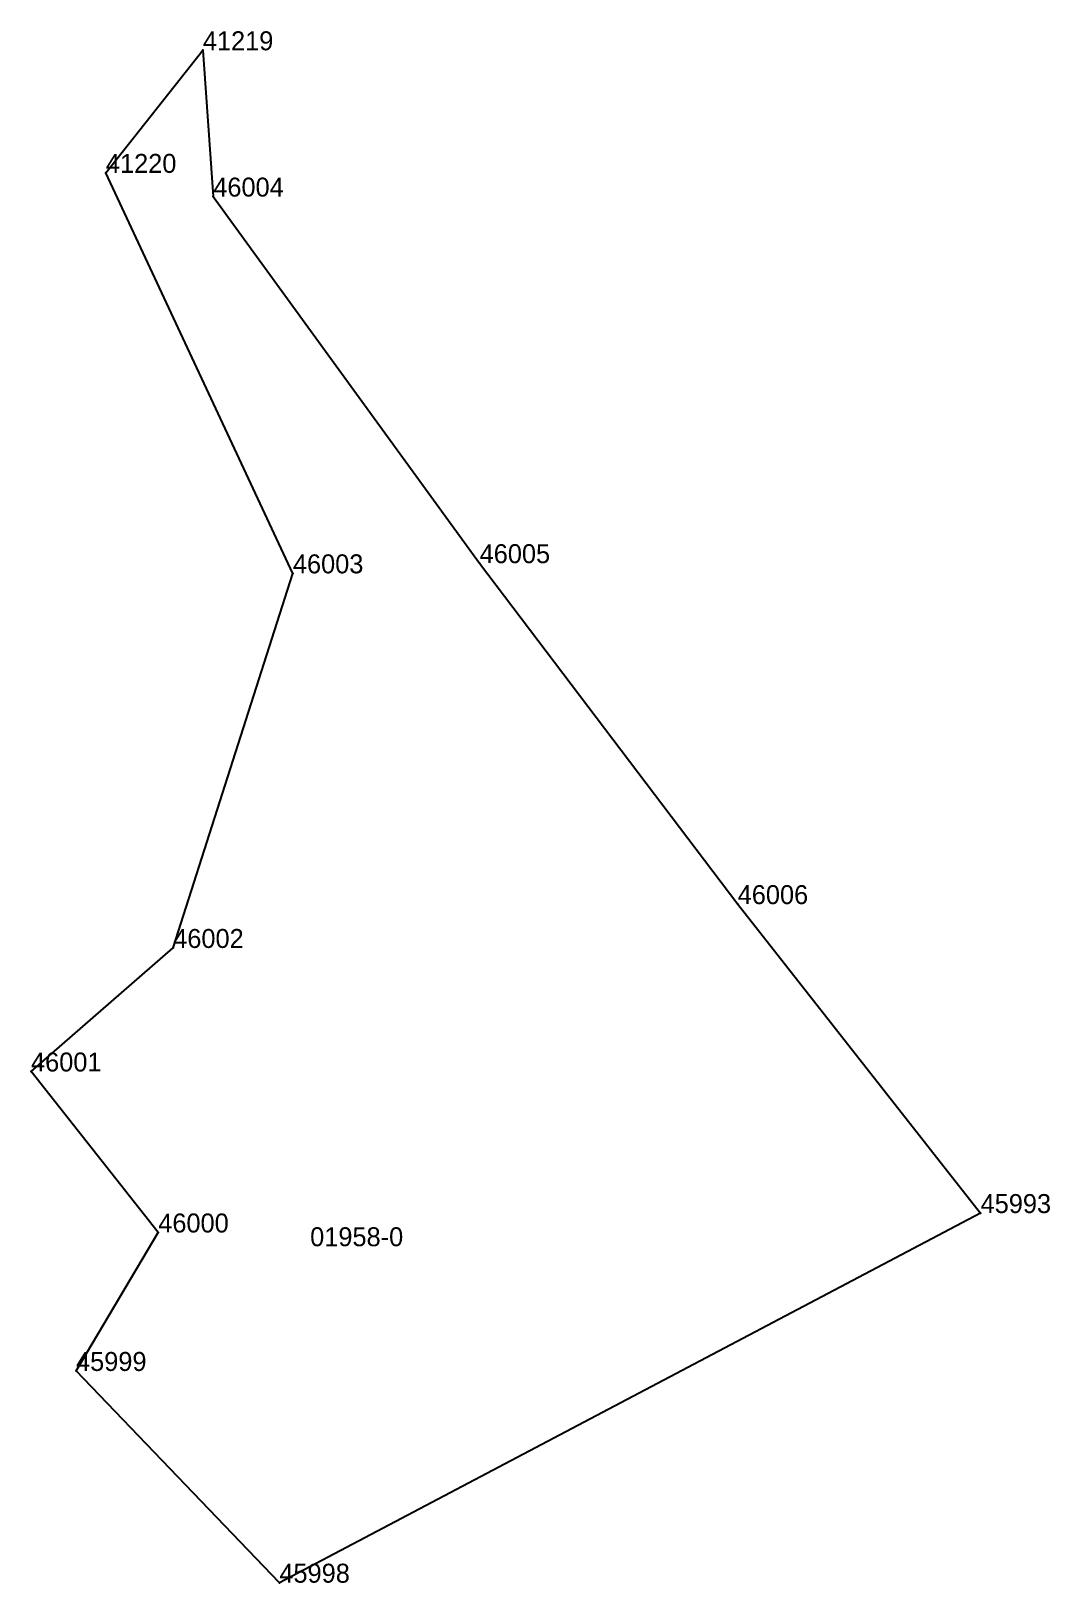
# Model space of a CAD drawing. Extents: x 7509609.6 to 7509652.6, y 4689296 to 4689361.5.
import ezdxf

# ---------------------------------------------------------------- set-up
doc = ezdxf.new("R2010")
doc.units = 0

msp = doc.modelspace()

# ---------------------------------------------------------------- linework, layer by layer
at = {"layer": 'Parcela Baze'}
msp.add_lwpolyline([(7509649.641, 4689311.621), (7509620.051, 4689296.032), (7509611.471, 4689304.962), (7509614.941, 4689310.802), (7509609.572, 4689317.592), (7509615.572, 4689322.802), (7509620.622, 4689338.601), (7509612.732, 4689355.491), (7509616.822, 4689360.661), (7509617.262, 4689354.491), (7509628.502, 4689339.031), (7509639.391, 4689324.651), (7509649.641, 4689311.621)], dxfattribs=at)
at = {"layer": 'Pikat'}
for p in [(7509616.822, 4689360.661), (7509612.732, 4689355.491), (7509617.262, 4689354.491), (7509628.502, 4689339.031), (7509620.622, 4689338.601), (7509639.391, 4689324.651), (7509615.572, 4689322.802), (7509609.572, 4689317.592), (7509649.641, 4689311.621), (7509614.941, 4689310.802), (7509611.471, 4689304.962), (7509620.051, 4689296.032)]:
    msp.add_point(p, dxfattribs=at)

# ---------------------------------------------------------------- texts
at = {"layer": 'Nr e Pikave Gjeodezike te Parceles Baze'}
for s, p in [('41219', (7509616.822, 4689360.661)), ('41220', (7509612.732, 4689355.491)), ('46004', (7509617.262, 4689354.491)), ('46005', (7509628.502, 4689339.031)), ('46003', (7509620.622, 4689338.601)), ('46006', (7509639.391, 4689324.651)), ('46002', (7509615.572, 4689322.802)), ('46001', (7509609.572, 4689317.592)), ('45993', (7509649.641, 4689311.621)), ('46000', (7509614.941, 4689310.802)), ('45999', (7509611.471, 4689304.962)), ('45998', (7509620.051, 4689296.032))]:
    msp.add_text(s, height=0.8, dxfattribs=at).set_placement(p)
at = {"layer": 'Nr Parceles Baze'}
msp.add_text('01958-0', height=0.8, dxfattribs=at).set_placement((7509621.351, 4689310.222))

doc.saveas('drawing.dxf')
